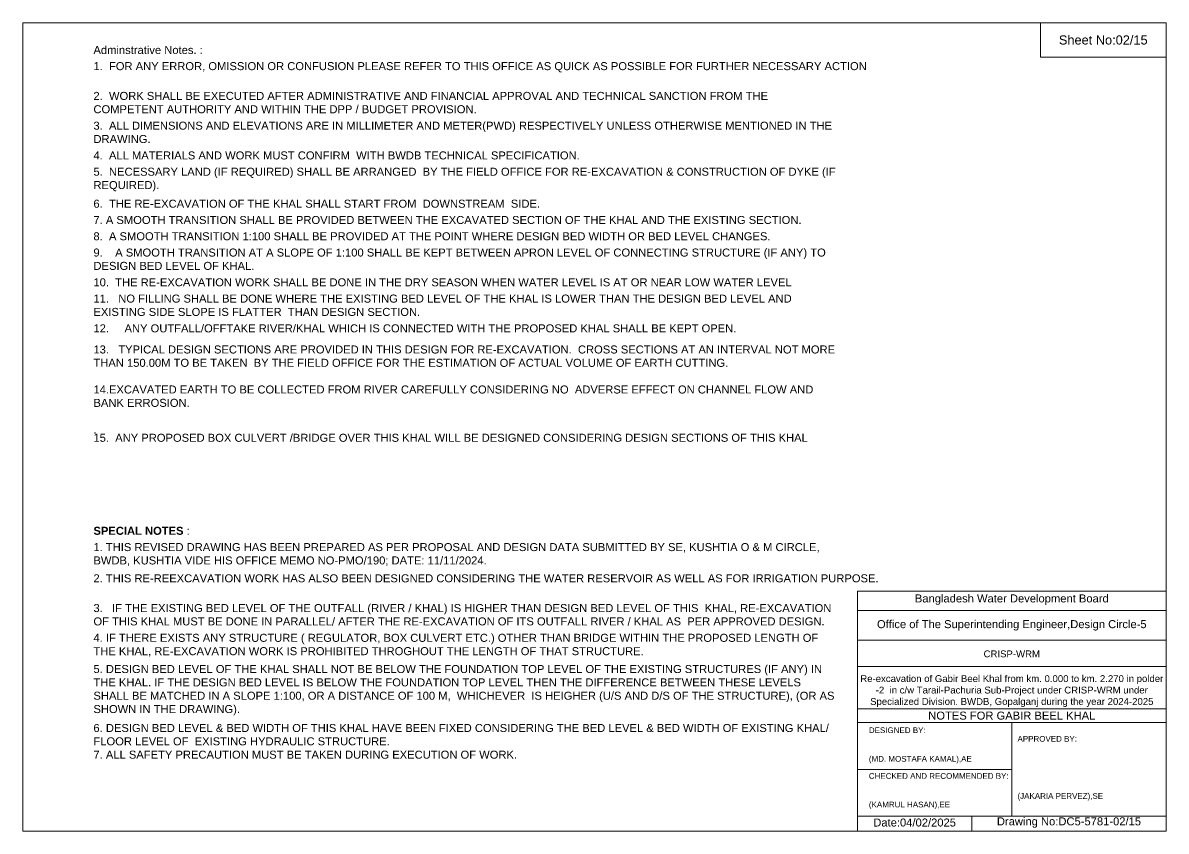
# Model space of a CAD drawing. Header units: inches. Extents: x 91000 to 258000, y -5656 to 6519.
# Drawn here: x 110000 to 118000, y -5656 to 0 of the extents above; entities that cross this region are included whole.
import ezdxf

# ---------------------------------------------------------------- set-up
doc = ezdxf.new("R2010")
doc.units = ezdxf.units.IN
doc.header["$LTSCALE"] = 7
doc.header["$MEASUREMENT"] = 0
doc.layers.add('Cross Section Labels', color=7, linetype='Continuous', lineweight=9)
doc.styles.get("Standard").update_dxf_attribs({"font": 'arial.ttf'})

msp = doc.modelspace()

# ---------------------------------------------------------------- linework, layer by layer
at = {"layer": 'Cross Section Labels'}
for points in [[(110000, 0), (118000, 0), (118000, -5656), (110000, -5656)], [(117120, 0), (118000, 0), (118000, -240), (117120, -240)]]:
    msp.add_lwpolyline(points, close=True, dxfattribs=at)
for points in [[(115840, -5656), (115840, -3976), (118000, -3976)], [(115840, -4112), (118000, -4112)], [(115840, -4320), (118000, -4320)], [(115840, -4504), (118000, -4504)], [(115840, -4800), (118000, -4800)], [(115840, -4896), (118000, -4896)], [(116920, -4896), (116920, -5552)], [(115840, -5224), (116920, -5224)], [(115840, -5552), (118000, -5552)], [(116640, -5552), (116640, -5656)]]:
    msp.add_lwpolyline(points, dxfattribs=at)

# ---------------------------------------------------------------- texts
at = {"char_height": 56, "width": 5200, "attachment_point": 1}
for s, insert in [('Adminstrative Notes. :', (110493.9, -161.9)), ('1.  FOR ANY ERROR, OMISSION OR CONFUSION PLEASE REFER TO THIS OFFICE AS QUICK AS POSSIBLE FOR FURTHER NECESSARY ACTION', (110493.9, -274.8)), ('2.  WORK SHALL BE EXECUTED AFTER ADMINISTRATIVE AND FINANCIAL APPROVAL AND TECHNICAL SANCTION FROM THE COMPETENT AUTHORITY AND WITHIN THE DPP / BUDGET PROVISION. ', (110493.9, -483.1)), ('3.  ALL DIMENSIONS AND ELEVATIONS ARE IN MILLIMETER AND METER(PWD) RESPECTIVELY UNLESS OTHERWISE MENTIONED IN THE DRAWING.', (110493.9, -691.4)), ('4.  ALL MATERIALS AND WORK MUST CONFIRM  WITH BWDB TECHNICAL SPECIFICATION.', (110493.9, -899.6)), ('5.  NECESSARY LAND (IF REQUIRED) SHALL BE ARRANGED  BY THE FIELD OFFICE FOR RE-EXCAVATION & CONSTRUCTION OF DYKE (IF REQUIRED).', (110493.9, -1013.6)), ('6.  THE RE-EXCAVATION OF THE KHAL SHALL START FROM  DOWNSTREAM  SIDE.', (110493.9, -1237.4)), ('7. A SMOOTH TRANSITION SHALL BE PROVIDED BETWEEN THE EXCAVATED SECTION OF THE KHAL AND THE EXISTING SECTION.', (110493.9, -1351.3)), ('8.  A SMOOTH TRANSITION 1:100 SHALL BE PROVIDED AT THE POINT WHERE DESIGN BED WIDTH OR BED LEVEL CHANGES.', (110493.9, -1465.3)), ('9.    A SMOOTH TRANSITION AT A SLOPE OF 1:100 SHALL BE KEPT BETWEEN APRON LEVEL OF CONNECTING STRUCTURE (IF ANY) TO DESIGN BED LEVEL OF KHAL.', (110493.9, -1579.2)), ('10.  THE RE-EXCAVATION WORK SHALL BE DONE IN THE DRY SEASON WHEN WATER LEVEL IS AT OR NEAR LOW WATER LEVEL', (110493.9, -1787.5)), ('11.   NO FILLING SHALL BE DONE WHERE THE EXISTING BED LEVEL OF THE KHAL IS LOWER THAN THE DESIGN BED LEVEL AND EXISTING SIDE SLOPE IS FLATTER  THAN DESIGN SECTION.', (110493.9, -1901.4)), ('12.     ANY OUTFALL/OFFTAKE RIVER/KHAL WHICH IS CONNECTED WITH THE PROPOSED KHAL SHALL BE KEPT OPEN.', (110493.9, -2109.7)), ('13.   TYPICAL DESIGN SECTIONS ARE PROVIDED IN THIS DESIGN FOR RE-EXCAVATION.  CROSS SECTIONS AT AN INTERVAL NOT MORE THAN 150.00M TO BE TAKEN  BY THE FIELD OFFICE FOR THE ESTIMATION OF ACTUAL VOLUME OF EARTH CUTTING. ^J^J14.EXCAVATED EARTH TO BE COLLECTED FROM RIVER CAREFULLY CONSIDERING NO  ADVERSE EFFECT ON CHANNEL FLOW AND BANK ERROSION.^J^J.', (110493.9, -2257.5)), ('15.  ANY PROPOSED BOX CULVERT /BRIDGE OVER THIS KHAL WILL BE DESIGNED CONSIDERING DESIGN SECTIONS OF THIS KHAL', (110493.9, -2875.4)), ('{\\fArial|b1|i0|c0|p34;SPECIAL NOTES} :', (110493.9, -3526.4)), ('1. THIS REVISED DRAWING HAS BEEN PREPARED AS PER PROPOSAL AND DESIGN DATA SUBMITTED BY SE, KUSHTIA O & M CIRCLE, BWDB, KUSHTIA VIDE HIS OFFICE MEMO NO-PMO/190; DATE: 11/11/2024. ', (110493.9, -3640.4)), ('2. THIS RE-REEXCAVATION WORK HAS ALSO BEEN DESIGNED CONSIDERING THE WATER RESERVOIR AS WELL AS FOR IRRIGATION PURPOSE.  ', (110493.9, -3858.8)), ('3.   IF THE EXISTING BED LEVEL OF THE OUTFALL (RIVER / KHAL) IS HIGHER THAN DESIGN BED LEVEL OF THIS  KHAL, RE-EXCAVATION OF THIS KHAL MUST BE DONE IN PARALLEL/ AFTER THE RE-EXCAVATION OF ITS OUTFALL RIVER / KHAL AS  PER APPROVED DESIGN.^J', (110493.9, -4067)), ('4. IF THERE EXISTS ANY STRUCTURE ( REGULATOR, BOX CULVERT ETC.) OTHER THAN BRIDGE WITHIN THE PROPOSED LENGTH OF THE KHAL, RE-EXCAVATION WORK IS PROHIBITED THROGHOUT THE LENGTH OF THAT STRUCTURE.', (110493.9, -4275.3)), ('5. DESIGN BED LEVEL OF THE KHAL SHALL NOT BE BELOW THE FOUNDATION TOP LEVEL OF THE EXISTING STRUCTURES (IF ANY) IN THE KHAL. IF THE DESIGN BED LEVEL IS BELOW THE FOUNDATION TOP LEVEL THEN THE DIFFERENCE BETWEEN THESE LEVELS SHALL BE MATCHED IN A SLOPE 1:100, OR A DISTANCE OF 100 M,  WHICHEVER  IS HEIGHER (U/S AND D/S OF THE STRUCTURE), (OR AS SHOWN IN THE DRAWING).^J', (110493.9, -4493.7)), ('6. DESIGN BED LEVEL & BED WIDTH OF THIS KHAL HAVE BEEN FIXED CONSIDERING THE BED LEVEL & BED WIDTH OF EXISTING KHAL/ FLOOR LEVEL OF  EXISTING HYDRAULIC STRUCTURE.\\P7. ALL SAFETY PRECAUTION MUST BE TAKEN DURING EXECUTION OF WORK.', (110493.9, -4906.2))]:
    msp.add_mtext(s, dxfattribs=dict(at, insert=insert))
at = {"layer": 'Cross Section Labels', "attachment_point": 5}
for s, insert, char_height in [('Sheet No:02/15', (117560, -120), 64), ('Bangladesh Water Development Board', (116920, -4036), 56), ('Office of The Superintending Engineer,Design Circle-5', (116920, -4216), 56)]:
    msp.add_mtext(s, dxfattribs=dict(at, insert=insert, char_height=char_height))
at = {"layer": 'Cross Section Labels'}
for s, insert, char_height, width, attachment_point in [('CRISP-WRM', (116920, -4416), 48, 2240, 5), ('Re-excavation of Gabir Beel Khal from km. 0.000 to km. 2.270 in polder -2  in c/w Tarail-Pachuria Sub-Project under CRISP-WRM under Specialized Division. BWDB, Gopalganj during the year 2024-2025', (116920, -4676), 48, 2160, 5), ('NOTES FOR GABIR BEEL KHAL', (116920, -4848), 56, 2240, 5), ('DESIGNED BY:^J^J^J(MD. MOSTAFA KAMAL),AE', (115920, -5056), 40, 1120, 4), ('APPROVED BY:^J^J^J^J^J^J(JAKARIA PERVEZ),SE', (116960, -5216), 40, 1120, 4), ('CHECKED AND RECOMMENDED BY:^J^J^J(KAMRUL HASAN),EE', (115920, -5376), 40, 1120, 4), ('Date:04/02/2025', (116240, -5596), 56, 1120, 5), ('Drawing No:DC5-5781-02/15', (117320, -5596), 56, 1760, 5)]:
    msp.add_mtext(s, dxfattribs=dict(at, insert=insert, char_height=char_height, width=width, attachment_point=attachment_point))

doc.saveas('drawing.dxf')
